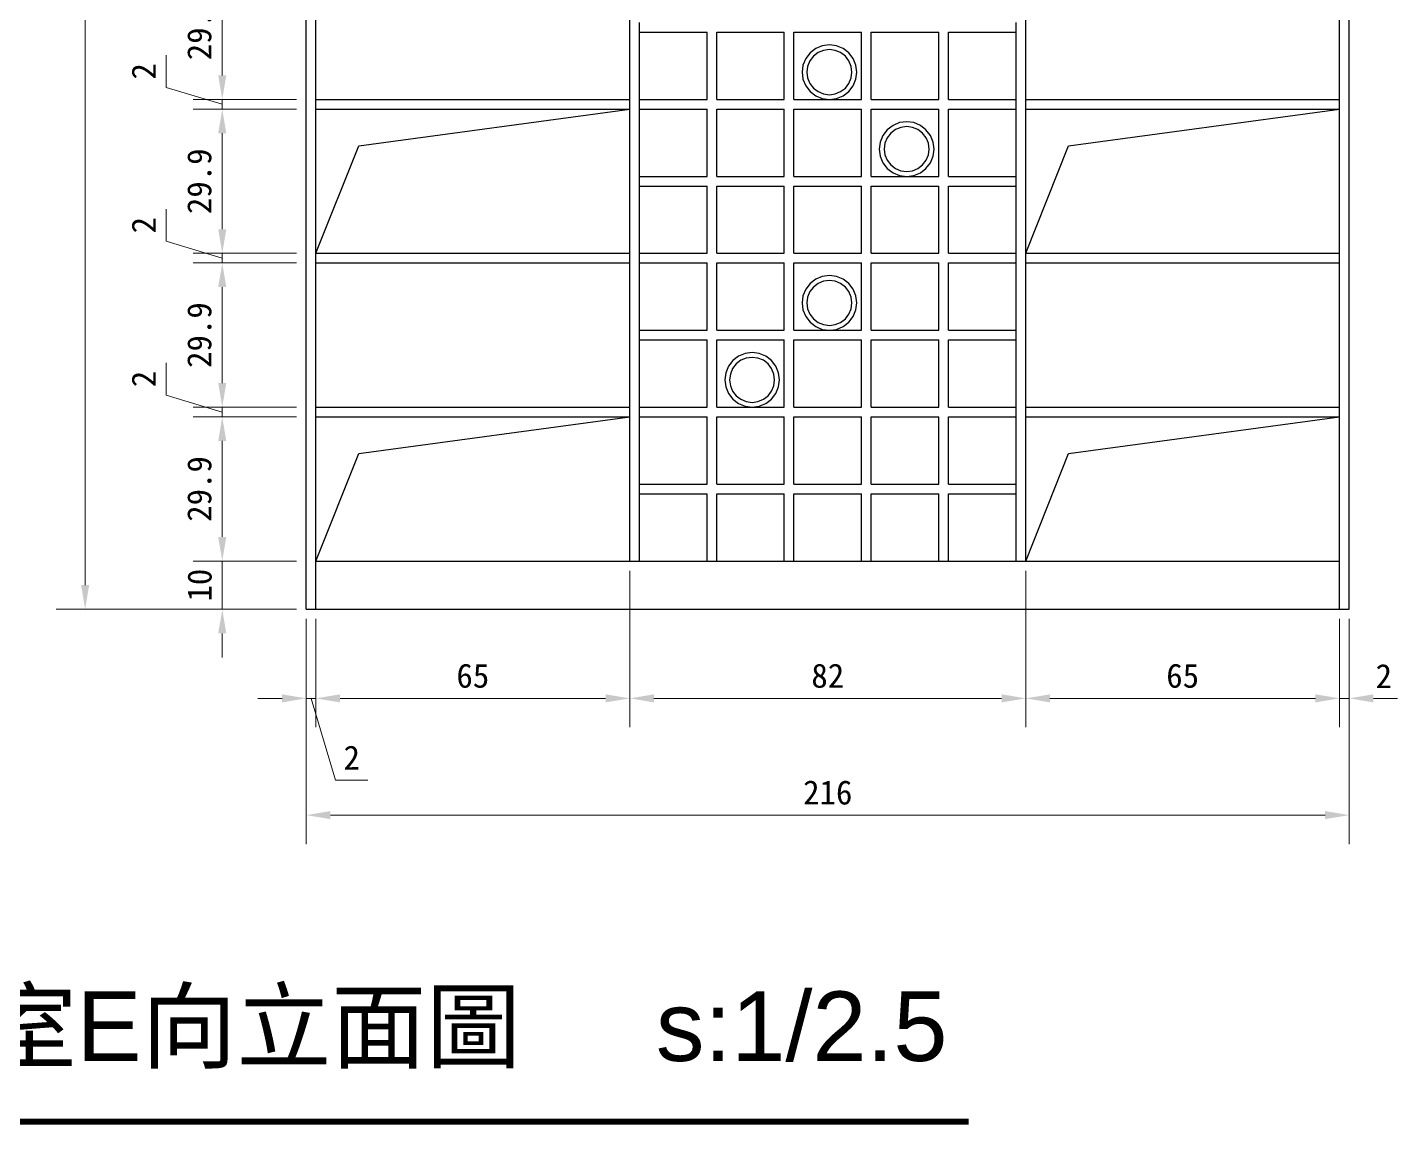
# Model space of a CAD drawing. Header units: centimetres. Extents: x 1966 to 8787, y 7398 to 12383.
# Drawn here: x 7238.3 to 7522.1, y 7496 to 7723.3 of the extents above; entities that cross this region are included whole.
import ezdxf

# ---------------------------------------------------------------- set-up
doc = ezdxf.new("R2010")
doc.units = ezdxf.units.CM
doc.header["$PDMODE"] = 35
doc.styles.get("Standard").update_dxf_attribs({"font": 'arial.ttf', "height": 10})
doc.styles.add('文2.5', font='kaiu.ttf', dxfattribs={"height": 2.5})
doc.dimstyles.new('DIM2.5', dxfattribs={"dimtxt": 2.5, "dimasz": 2.5, "dimexe": 3, "dimexo": 1, "dimgap": 1, "dimtad": 1, "dimdec": 1, "dimdsep": 46, "dimtxsty": '文2.5', "dimcen": 0, "dimadec": 0, "dimazin": 0, "dimtfac": 1, "dimtdec": 1, "dimtmove": 0, "dimatfit": 3, "dimfxl": 1, "dimlwd": 15, "dimlwe": 15, "dimarcsym": 0})

# ---------------------------------------------------------------- blocks, each defined once
blk = doc.blocks.new('*D322')
at = {"color": 0, "linetype": 'Continuous', "lineweight": 15, "transparency": 16777216}
for p, q in [((7278.68, 7617.79), (7278.68, 7622.79)), ((7294.07, 7612.79), (7272.68, 7612.79)), ((7278.68, 7602.79), (7278.68, 7612.79)), ((7294.07, 7602.79), (7272.68, 7602.79)), ((7278.68, 7597.79), (7278.68, 7592.79))]:
    blk.add_line(p, q, dxfattribs=at)
at = {"color": 0, "transparency": 16777216}
for points in [[(7277.84, 7617.79), (7279.51, 7617.79), (7278.68, 7612.79)], [(7277.84, 7597.79), (7279.51, 7597.79), (7278.68, 7602.79)]]:
    blk.add_solid(points, dxfattribs=at)
at = {"layer": 'DEFPOINTS', "color": 0, "transparency": 16777216}
for p in [(7278.68, 7612.79), (7296.07, 7612.79), (7296.07, 7602.79)]:
    blk.add_point(p, dxfattribs=at)
at = {"color": 0, "transparency": 16777216, "insert": (7274.01, 7607.79), "char_height": 5, "attachment_point": 5, "rotation": 90, "style": '文2.5'}
blk.add_mtext('10', dxfattribs=at)
blk = doc.blocks.new('*D323')
at = {"color": 0, "linetype": 'Continuous', "lineweight": 15, "transparency": 16777216}
for p, q in [((7294.07, 7642.66), (7272.68, 7642.66)), ((7278.68, 7617.79), (7278.68, 7637.66)), ((7294.07, 7612.79), (7272.68, 7612.79))]:
    blk.add_line(p, q, dxfattribs=at)
at = {"color": 0, "transparency": 16777216}
for points in [[(7277.84, 7637.66), (7279.51, 7637.66), (7278.68, 7642.66)], [(7277.84, 7617.79), (7279.51, 7617.79), (7278.68, 7612.79)]]:
    blk.add_solid(points, dxfattribs=at)
at = {"layer": 'DEFPOINTS', "color": 0, "transparency": 16777216}
for p in [(7278.68, 7642.66), (7296.07, 7642.66), (7296.07, 7612.79)]:
    blk.add_point(p, dxfattribs=at)
at = {"color": 0, "transparency": 16777216, "insert": (7273.95, 7627.72), "char_height": 5, "attachment_point": 5, "rotation": 90, "style": '文2.5'}
blk.add_mtext('29.9', dxfattribs=at)
blk = doc.blocks.new('*D324')
at = {"color": 0, "linetype": 'Continuous', "lineweight": 15, "transparency": 16777216}
for p, q in [((7267.04, 7647.15), (7267.04, 7653.84)), ((7278.68, 7649.66), (7278.68, 7654.66)), ((7278.68, 7643.66), (7267.04, 7647.15)), ((7294.07, 7644.66), (7272.68, 7644.66)), ((7278.68, 7642.66), (7278.68, 7644.66)), ((7278.68, 7642.66), (7278.68, 7644.66)), ((7294.07, 7642.66), (7272.68, 7642.66)), ((7278.68, 7637.66), (7278.68, 7632.66))]:
    blk.add_line(p, q, dxfattribs=at)
at = {"color": 0, "transparency": 16777216}
for points in [[(7277.84, 7649.66), (7279.51, 7649.66), (7278.68, 7644.66)], [(7277.84, 7637.66), (7279.51, 7637.66), (7278.68, 7642.66)]]:
    blk.add_solid(points, dxfattribs=at)
at = {"layer": 'DEFPOINTS', "color": 0, "transparency": 16777216}
for p in [(7278.68, 7644.66), (7296.07, 7644.66), (7296.07, 7642.66)]:
    blk.add_point(p, dxfattribs=at)
at = {"color": 0, "transparency": 16777216, "insert": (7262.4, 7650.5), "char_height": 5, "attachment_point": 5, "rotation": 90, "style": '文2.5'}
blk.add_mtext('2', dxfattribs=at)
blk = doc.blocks.new('*D325')
at = {"color": 0, "linetype": 'Continuous', "lineweight": 15, "transparency": 16777216}
for p, q in [((7294.07, 7674.54), (7272.68, 7674.54)), ((7278.68, 7649.66), (7278.68, 7669.54)), ((7294.07, 7644.66), (7272.68, 7644.66))]:
    blk.add_line(p, q, dxfattribs=at)
at = {"color": 0, "transparency": 16777216}
for points in [[(7277.84, 7669.54), (7279.51, 7669.54), (7278.68, 7674.54)], [(7277.84, 7649.66), (7279.51, 7649.66), (7278.68, 7644.66)]]:
    blk.add_solid(points, dxfattribs=at)
at = {"layer": 'DEFPOINTS', "color": 0, "transparency": 16777216}
for p in [(7278.68, 7674.54), (7296.07, 7674.54), (7296.07, 7644.66)]:
    blk.add_point(p, dxfattribs=at)
at = {"color": 0, "transparency": 16777216, "insert": (7273.95, 7659.6), "char_height": 5, "attachment_point": 5, "rotation": 90, "style": '文2.5'}
blk.add_mtext('29.9', dxfattribs=at)
blk = doc.blocks.new('*D326')
at = {"color": 0, "linetype": 'Continuous', "lineweight": 15, "transparency": 16777216}
for p, q in [((7267.04, 7679.03), (7267.04, 7685.71)), ((7278.68, 7681.54), (7278.68, 7686.54)), ((7278.68, 7675.54), (7267.04, 7679.03)), ((7294.07, 7676.54), (7272.68, 7676.54)), ((7278.68, 7674.54), (7278.68, 7676.54)), ((7278.68, 7674.54), (7278.68, 7676.54)), ((7294.07, 7674.54), (7272.68, 7674.54)), ((7278.68, 7669.54), (7278.68, 7664.54))]:
    blk.add_line(p, q, dxfattribs=at)
at = {"color": 0, "transparency": 16777216}
for points in [[(7277.84, 7681.54), (7279.51, 7681.54), (7278.68, 7676.54)], [(7277.84, 7669.54), (7279.51, 7669.54), (7278.68, 7674.54)]]:
    blk.add_solid(points, dxfattribs=at)
at = {"layer": 'DEFPOINTS', "color": 0, "transparency": 16777216}
for p in [(7278.68, 7676.54), (7296.07, 7676.54), (7296.07, 7674.54)]:
    blk.add_point(p, dxfattribs=at)
at = {"color": 0, "transparency": 16777216, "insert": (7262.4, 7682.37), "char_height": 5, "attachment_point": 5, "rotation": 90, "style": '文2.5'}
blk.add_mtext('2', dxfattribs=at)
blk = doc.blocks.new('*D327')
at = {"color": 0, "linetype": 'Continuous', "lineweight": 15, "transparency": 16777216}
for p, q in [((7294.07, 7706.41), (7272.68, 7706.41)), ((7278.68, 7681.54), (7278.68, 7701.41)), ((7294.07, 7676.54), (7272.68, 7676.54))]:
    blk.add_line(p, q, dxfattribs=at)
at = {"color": 0, "transparency": 16777216}
for points in [[(7277.84, 7701.41), (7279.51, 7701.41), (7278.68, 7706.41)], [(7277.84, 7681.54), (7279.51, 7681.54), (7278.68, 7676.54)]]:
    blk.add_solid(points, dxfattribs=at)
at = {"layer": 'DEFPOINTS', "color": 0, "transparency": 16777216}
for p in [(7278.68, 7706.41), (7296.07, 7706.41), (7296.07, 7676.54)]:
    blk.add_point(p, dxfattribs=at)
at = {"color": 0, "transparency": 16777216, "insert": (7273.95, 7691.47), "char_height": 5, "attachment_point": 5, "rotation": 90, "style": '文2.5'}
blk.add_mtext('29.9', dxfattribs=at)
blk = doc.blocks.new('*D328')
at = {"color": 0, "linetype": 'Continuous', "lineweight": 15, "transparency": 16777216}
for p, q in [((7278.68, 7713.41), (7278.68, 7718.41)), ((7267.04, 7710.9), (7267.04, 7717.59)), ((7278.68, 7707.41), (7267.04, 7710.9)), ((7294.07, 7708.41), (7272.68, 7708.41)), ((7278.68, 7706.41), (7278.68, 7708.41)), ((7278.68, 7706.41), (7278.68, 7708.41)), ((7294.07, 7706.41), (7272.68, 7706.41)), ((7278.68, 7701.41), (7278.68, 7696.41))]:
    blk.add_line(p, q, dxfattribs=at)
at = {"color": 0, "transparency": 16777216}
for points in [[(7277.84, 7713.41), (7279.51, 7713.41), (7278.68, 7708.41)], [(7277.84, 7701.41), (7279.51, 7701.41), (7278.68, 7706.41)]]:
    blk.add_solid(points, dxfattribs=at)
at = {"layer": 'DEFPOINTS', "color": 0, "transparency": 16777216}
for p in [(7278.68, 7708.41), (7296.07, 7708.41), (7296.07, 7706.41)]:
    blk.add_point(p, dxfattribs=at)
at = {"color": 0, "transparency": 16777216, "insert": (7262.4, 7714.25), "char_height": 5, "attachment_point": 5, "rotation": 90, "style": '文2.5'}
blk.add_mtext('2', dxfattribs=at)
blk = doc.blocks.new('*D329')
at = {"color": 0, "linetype": 'Continuous', "lineweight": 15, "transparency": 16777216}
for p, q in [((7294.07, 7738.29), (7272.68, 7738.29)), ((7278.68, 7713.41), (7278.68, 7733.29)), ((7294.07, 7708.41), (7272.68, 7708.41))]:
    blk.add_line(p, q, dxfattribs=at)
at = {"color": 0, "transparency": 16777216}
for points in [[(7277.84, 7733.29), (7279.51, 7733.29), (7278.68, 7738.29)], [(7277.84, 7713.41), (7279.51, 7713.41), (7278.68, 7708.41)]]:
    blk.add_solid(points, dxfattribs=at)
at = {"layer": 'DEFPOINTS', "color": 0, "transparency": 16777216}
for p in [(7278.68, 7738.29), (7296.07, 7738.29), (7296.07, 7708.41)]:
    blk.add_point(p, dxfattribs=at)
at = {"color": 0, "transparency": 16777216, "insert": (7273.95, 7723.35), "char_height": 5, "attachment_point": 5, "rotation": 90, "style": '文2.5'}
blk.add_mtext('29.9', dxfattribs=at)
blk = doc.blocks.new('*D321')
at = {"color": 0, "linetype": 'Continuous', "lineweight": 15, "transparency": 16777216}
for p, q in [((7294.07, 7882.79), (7244.28, 7882.79)), ((7250.28, 7607.79), (7250.28, 7877.79)), ((7294.07, 7602.79), (7244.28, 7602.79))]:
    blk.add_line(p, q, dxfattribs=at)
at = {"color": 0, "transparency": 16777216}
for points in [[(7249.45, 7877.79), (7251.11, 7877.79), (7250.28, 7882.79)], [(7249.45, 7607.79), (7251.11, 7607.79), (7250.28, 7602.79)]]:
    blk.add_solid(points, dxfattribs=at)
at = {"layer": 'DEFPOINTS', "color": 0, "transparency": 16777216}
for p in [(7250.28, 7882.79), (7296.07, 7882.79), (7296.07, 7602.79)]:
    blk.add_point(p, dxfattribs=at)
at = {"color": 0, "transparency": 16777216, "insert": (7245.61, 7742.79), "char_height": 5, "attachment_point": 5, "rotation": 90, "style": '文2.5'}
blk.add_mtext('280', dxfattribs=at)
blk = doc.blocks.new('*D340')
at = {"color": 0, "linetype": 'Continuous', "lineweight": 15, "transparency": 16777216}
for p, q in [((7510.07, 7600.79), (7510.07, 7578.34)), ((7512.07, 7600.79), (7512.07, 7578.34)), ((7505.07, 7584.34), (7500.07, 7584.34)), ((7512.07, 7584.34), (7510.07, 7584.34)), ((7517.07, 7584.34), (7522.07, 7584.34))]:
    blk.add_line(p, q, dxfattribs=at)
at = {"color": 0, "transparency": 16777216}
for points in [[(7505.07, 7585.17), (7505.07, 7583.5), (7510.07, 7584.34)], [(7517.07, 7585.17), (7517.07, 7583.5), (7512.07, 7584.34)]]:
    blk.add_solid(points, dxfattribs=at)
at = {"layer": 'DEFPOINTS', "color": 0, "transparency": 16777216}
for p in [(7510.07, 7602.79), (7512.07, 7602.79), (7510.07, 7584.34)]:
    blk.add_point(p, dxfattribs=at)
at = {"color": 0, "transparency": 16777216, "insert": (7519.22, 7588.95), "char_height": 5, "attachment_point": 5, "style": '文2.5'}
blk.add_mtext('2', dxfattribs=at)
blk = doc.blocks.new('*D341')
at = {"color": 0, "linetype": 'Continuous', "lineweight": 15, "transparency": 16777216}
for p, q in [((7445.07, 7610.79), (7445.07, 7578.34)), ((7510.07, 7600.79), (7510.07, 7578.34)), ((7505.07, 7584.34), (7450.07, 7584.34))]:
    blk.add_line(p, q, dxfattribs=at)
at = {"color": 0, "transparency": 16777216}
for points in [[(7450.07, 7585.17), (7450.07, 7583.5), (7445.07, 7584.34)], [(7505.07, 7585.17), (7505.07, 7583.5), (7510.07, 7584.34)]]:
    blk.add_solid(points, dxfattribs=at)
at = {"layer": 'DEFPOINTS', "color": 0, "transparency": 16777216}
for p in [(7445.07, 7612.79), (7510.07, 7602.79), (7445.07, 7584.34)]:
    blk.add_point(p, dxfattribs=at)
at = {"color": 0, "transparency": 16777216, "insert": (7477.57, 7589), "char_height": 5, "attachment_point": 5, "style": '文2.5'}
blk.add_mtext('65', dxfattribs=at)
blk = doc.blocks.new('*D342')
at = {"color": 0, "linetype": 'Continuous', "lineweight": 15, "transparency": 16777216}
for p, q in [((7363.07, 7610.79), (7363.07, 7578.34)), ((7445.07, 7610.79), (7445.07, 7578.34)), ((7440.07, 7584.34), (7368.07, 7584.34))]:
    blk.add_line(p, q, dxfattribs=at)
at = {"color": 0, "transparency": 16777216}
for points in [[(7368.07, 7585.17), (7368.07, 7583.5), (7363.07, 7584.34)], [(7440.07, 7585.17), (7440.07, 7583.5), (7445.07, 7584.34)]]:
    blk.add_solid(points, dxfattribs=at)
at = {"layer": 'DEFPOINTS', "color": 0, "transparency": 16777216}
for p in [(7363.07, 7612.79), (7445.07, 7612.79), (7363.07, 7584.34)]:
    blk.add_point(p, dxfattribs=at)
at = {"color": 0, "transparency": 16777216, "insert": (7404.07, 7589), "char_height": 5, "attachment_point": 5, "style": '文2.5'}
blk.add_mtext('82', dxfattribs=at)
blk = doc.blocks.new('*D343')
at = {"color": 0, "linetype": 'Continuous', "lineweight": 15, "transparency": 16777216}
for p, q in [((7363.07, 7610.79), (7363.07, 7578.34)), ((7298.07, 7600.79), (7298.07, 7578.34)), ((7358.07, 7584.34), (7303.07, 7584.34))]:
    blk.add_line(p, q, dxfattribs=at)
at = {"color": 0, "transparency": 16777216}
for points in [[(7303.07, 7585.17), (7303.07, 7583.5), (7298.07, 7584.34)], [(7358.07, 7585.17), (7358.07, 7583.5), (7363.07, 7584.34)]]:
    blk.add_solid(points, dxfattribs=at)
at = {"layer": 'DEFPOINTS', "color": 0, "transparency": 16777216}
for p in [(7363.07, 7612.79), (7298.07, 7602.79), (7298.07, 7584.34)]:
    blk.add_point(p, dxfattribs=at)
at = {"color": 0, "transparency": 16777216, "insert": (7330.57, 7589), "char_height": 5, "attachment_point": 5, "style": '文2.5'}
blk.add_mtext('65', dxfattribs=at)
blk = doc.blocks.new('*D344')
at = {"color": 0, "linetype": 'Continuous', "lineweight": 15, "transparency": 16777216}
for p, q in [((7296.07, 7600.79), (7296.07, 7578.34)), ((7298.07, 7600.79), (7298.07, 7578.34)), ((7291.07, 7584.34), (7286.07, 7584.34)), ((7298.07, 7584.34), (7296.07, 7584.34)), ((7298.07, 7584.34), (7296.07, 7584.34)), ((7297.07, 7584.34), (7302.15, 7567.42)), ((7303.07, 7584.34), (7308.07, 7584.34)), ((7302.15, 7567.42), (7308.84, 7567.42))]:
    blk.add_line(p, q, dxfattribs=at)
at = {"color": 0, "transparency": 16777216}
for points in [[(7291.07, 7585.17), (7291.07, 7583.5), (7296.07, 7584.34)], [(7303.07, 7585.17), (7303.07, 7583.5), (7298.07, 7584.34)]]:
    blk.add_solid(points, dxfattribs=at)
at = {"layer": 'DEFPOINTS', "color": 0, "transparency": 16777216}
for p in [(7296.07, 7602.79), (7298.07, 7602.79), (7296.07, 7584.34)]:
    blk.add_point(p, dxfattribs=at)
at = {"color": 0, "transparency": 16777216, "insert": (7305.49, 7572.06), "char_height": 5, "attachment_point": 5, "style": '文2.5'}
blk.add_mtext('2', dxfattribs=at)
blk = doc.blocks.new('*D345')
at = {"color": 0, "linetype": 'Continuous', "lineweight": 15, "transparency": 16777216}
for p, q in [((7296.07, 7600.79), (7296.07, 7554.15)), ((7512.07, 7600.79), (7512.07, 7554.15)), ((7507.07, 7560.15), (7301.07, 7560.15))]:
    blk.add_line(p, q, dxfattribs=at)
at = {"color": 0, "transparency": 16777216}
for points in [[(7301.07, 7560.98), (7301.07, 7559.31), (7296.07, 7560.15)], [(7507.07, 7560.98), (7507.07, 7559.31), (7512.07, 7560.15)]]:
    blk.add_solid(points, dxfattribs=at)
at = {"layer": 'DEFPOINTS', "color": 0, "transparency": 16777216}
for p in [(7296.07, 7602.79), (7512.07, 7602.79), (7296.07, 7560.15)]:
    blk.add_point(p, dxfattribs=at)
at = {"color": 0, "transparency": 16777216, "insert": (7404.07, 7564.81), "char_height": 5, "attachment_point": 5, "style": '文2.5'}
blk.add_mtext('216', dxfattribs=at)

msp = doc.modelspace()

# ---------------------------------------------------------------- linework, layer by layer
for p, q in [((7512.07, 7687.79), (7512.07, 7837.79)), ((7296.07, 7602.79), (7296.07, 7797.79)), ((7298.07, 7708.41), (7298.07, 7738.29)), ((7363.07, 7708.41), (7363.07, 7738.29)), ((7445.07, 7708.41), (7445.07, 7738.29)), ((7510.07, 7708.41), (7510.07, 7738.29)), ((7365.07, 7722.35), (7365.07, 7724.35)), ((7443.07, 7722.35), (7443.07, 7724.35)), ((7365.07, 7722.35), (7379.07, 7722.35)), ((7365.07, 7708.41), (7365.07, 7722.35)), ((7379.07, 7708.41), (7379.07, 7722.35)), ((7381.07, 7722.35), (7395.07, 7722.35)), ((7381.07, 7708.41), (7381.07, 7722.35)), ((7395.07, 7708.41), (7395.07, 7722.35)), ((7397.07, 7722.35), (7411.07, 7722.35)), ((7397.07, 7708.41), (7397.07, 7722.35)), ((7411.07, 7708.41), (7411.07, 7722.35)), ((7413.07, 7722.35), (7427.07, 7722.35)), ((7413.07, 7708.41), (7413.07, 7722.35)), ((7427.07, 7708.41), (7427.07, 7722.35)), ((7429.07, 7722.35), (7443.07, 7722.35)), ((7429.07, 7708.41), (7429.07, 7722.35)), ((7443.07, 7708.41), (7443.07, 7722.35)), ((7400.4, 7718.08), (7399.5, 7716.91)), ((7401.58, 7718.98), (7400.4, 7718.08)), ((7402.08, 7718.12), (7401.11, 7717.37)), ((7402.94, 7719.55), (7401.58, 7718.98)), ((7403.2, 7718.58), (7402.08, 7718.12)), ((7404.41, 7719.74), (7402.94, 7719.55)), ((7404.41, 7718.74), (7403.2, 7718.58)), ((7405.87, 7719.55), (7404.41, 7719.74)), ((7405.62, 7718.58), (7404.41, 7718.74)), ((7406.74, 7718.12), (7405.62, 7718.58)), ((7407.24, 7718.98), (7405.87, 7719.55)), ((7407.71, 7717.37), (7406.74, 7718.12)), ((7408.41, 7718.08), (7407.24, 7718.98)), ((7409.31, 7716.91), (7408.41, 7718.08)), ((7398.94, 7715.54), (7398.74, 7714.08)), ((7399.5, 7716.91), (7398.94, 7715.54)), ((7399.9, 7715.28), (7399.74, 7714.08)), ((7400.37, 7716.41), (7399.9, 7715.28)), ((7401.11, 7717.37), (7400.37, 7716.41)), ((7408.45, 7716.41), (7407.71, 7717.37)), ((7408.91, 7715.28), (7408.45, 7716.41)), ((7409.07, 7714.08), (7408.91, 7715.28)), ((7409.88, 7715.54), (7409.31, 7716.91)), ((7410.07, 7714.08), (7409.88, 7715.54)), ((7398.74, 7714.08), (7398.94, 7712.61)), ((7398.94, 7712.61), (7399.5, 7711.24)), ((7399.74, 7714.08), (7399.9, 7712.87)), ((7399.9, 7712.87), (7400.37, 7711.74)), ((7408.45, 7711.74), (7408.91, 7712.87)), ((7408.91, 7712.87), (7409.07, 7714.08)), ((7409.31, 7711.24), (7409.88, 7712.61)), ((7409.88, 7712.61), (7410.07, 7714.08)), ((7399.5, 7711.24), (7400.4, 7710.07)), ((7400.37, 7711.74), (7401.11, 7710.78)), ((7400.4, 7710.07), (7401.58, 7709.17)), ((7401.11, 7710.78), (7402.08, 7710.04)), ((7402.08, 7710.04), (7403.2, 7709.57)), ((7403.2, 7709.57), (7404.41, 7709.41)), ((7404.41, 7709.41), (7405.62, 7709.57)), ((7405.62, 7709.57), (7406.74, 7710.04)), ((7406.74, 7710.04), (7407.71, 7710.78)), ((7407.24, 7709.17), (7408.41, 7710.07)), ((7407.71, 7710.78), (7408.45, 7711.74)), ((7408.41, 7710.07), (7409.31, 7711.24)), ((7298.07, 7708.41), (7363.07, 7708.41)), ((7298.07, 7706.41), (7298.07, 7708.41)), ((7363.07, 7706.41), (7363.07, 7708.41)), ((7365.07, 7708.41), (7379.07, 7708.41)), ((7365.07, 7706.41), (7365.07, 7708.41)), ((7381.07, 7708.41), (7395.07, 7708.41)), ((7397.07, 7708.41), (7404.41, 7708.41)), ((7401.58, 7709.17), (7402.94, 7708.6)), ((7402.94, 7708.6), (7404.41, 7708.41)), ((7404.41, 7708.41), (7405.87, 7708.6)), ((7404.41, 7708.41), (7411.07, 7708.41)), ((7405.87, 7708.6), (7407.24, 7709.17)), ((7413.07, 7708.41), (7427.07, 7708.41)), ((7429.07, 7708.41), (7443.07, 7708.41)), ((7443.07, 7706.41), (7443.07, 7708.41)), ((7445.07, 7708.41), (7510.07, 7708.41)), ((7445.07, 7706.41), (7445.07, 7708.41)), ((7510.07, 7706.41), (7510.07, 7708.41)), ((7298.07, 7706.41), (7363.07, 7706.41)), ((7298.07, 7676.54), (7298.07, 7706.41)), ((7306.94, 7698.83), (7363.07, 7706.41)), ((7363.07, 7676.54), (7363.07, 7706.41)), ((7365.07, 7706.41), (7379.07, 7706.41)), ((7365.07, 7692.47), (7365.07, 7706.41)), ((7379.07, 7692.47), (7379.07, 7706.41)), ((7381.07, 7706.41), (7395.07, 7706.41)), ((7381.07, 7692.47), (7381.07, 7706.41)), ((7395.07, 7692.47), (7395.07, 7706.41)), ((7397.07, 7706.41), (7411.07, 7706.41)), ((7397.07, 7692.47), (7397.07, 7706.41)), ((7411.07, 7692.47), (7411.07, 7706.41)), ((7413.07, 7706.41), (7427.07, 7706.41)), ((7413.07, 7692.47), (7413.07, 7706.41)), ((7427.07, 7692.47), (7427.07, 7706.41)), ((7429.07, 7706.41), (7443.07, 7706.41)), ((7429.07, 7692.47), (7429.07, 7706.41)), ((7443.07, 7692.47), (7443.07, 7706.41)), ((7445.07, 7706.41), (7510.07, 7706.41)), ((7445.07, 7676.54), (7445.07, 7706.41)), ((7453.94, 7698.83), (7510.07, 7706.41)), ((7510.07, 7676.54), (7510.07, 7706.41)), ((7416.4, 7702.14), (7415.5, 7700.97)), ((7417.11, 7701.44), (7416.37, 7700.47)), ((7417.58, 7703.04), (7416.4, 7702.14)), ((7418.08, 7702.18), (7417.11, 7701.44)), ((7418.94, 7703.61), (7417.58, 7703.04)), ((7419.2, 7702.64), (7418.08, 7702.18)), ((7420.41, 7703.8), (7418.94, 7703.61)), ((7420.41, 7702.8), (7419.2, 7702.64)), ((7421.87, 7703.61), (7420.41, 7703.8)), ((7421.62, 7702.64), (7420.41, 7702.8)), ((7422.74, 7702.18), (7421.62, 7702.64)), ((7423.24, 7703.04), (7421.87, 7703.61)), ((7423.71, 7701.44), (7422.74, 7702.18)), ((7424.41, 7702.14), (7423.24, 7703.04)), ((7424.45, 7700.47), (7423.71, 7701.44)), ((7425.31, 7700.97), (7424.41, 7702.14)), ((7298.07, 7676.54), (7306.94, 7698.83)), ((7414.94, 7699.6), (7414.74, 7698.14)), ((7414.74, 7698.14), (7414.94, 7696.67)), ((7415.5, 7700.97), (7414.94, 7699.6)), ((7415.9, 7699.35), (7415.74, 7698.14)), ((7415.74, 7698.14), (7415.9, 7696.93)), ((7416.37, 7700.47), (7415.9, 7699.35)), ((7424.91, 7699.35), (7424.45, 7700.47)), ((7425.07, 7698.14), (7424.91, 7699.35)), ((7424.91, 7696.93), (7425.07, 7698.14)), ((7425.88, 7699.6), (7425.31, 7700.97)), ((7426.07, 7698.14), (7425.88, 7699.6)), ((7425.88, 7696.67), (7426.07, 7698.14)), ((7445.07, 7676.54), (7453.94, 7698.83)), ((7414.94, 7696.67), (7415.5, 7695.31)), ((7415.5, 7695.31), (7416.4, 7694.13)), ((7415.9, 7696.93), (7416.37, 7695.81)), ((7416.37, 7695.81), (7417.11, 7694.84)), ((7423.71, 7694.84), (7424.45, 7695.81)), ((7424.41, 7694.13), (7425.31, 7695.31)), ((7424.45, 7695.81), (7424.91, 7696.93)), ((7425.31, 7695.31), (7425.88, 7696.67)), ((7365.07, 7692.47), (7379.07, 7692.47)), ((7365.07, 7690.47), (7365.07, 7692.47)), ((7381.07, 7692.47), (7395.07, 7692.47)), ((7397.07, 7692.47), (7411.07, 7692.47)), ((7413.07, 7692.47), (7420.41, 7692.47)), ((7416.4, 7694.13), (7417.58, 7693.23)), ((7417.11, 7694.84), (7418.08, 7694.1)), ((7417.58, 7693.23), (7418.94, 7692.67)), ((7418.08, 7694.1), (7419.2, 7693.63)), ((7418.94, 7692.67), (7420.41, 7692.47)), ((7419.2, 7693.63), (7420.41, 7693.47)), ((7420.41, 7693.47), (7421.62, 7693.63)), ((7420.41, 7692.47), (7421.87, 7692.67)), ((7420.41, 7692.47), (7427.07, 7692.47)), ((7421.62, 7693.63), (7422.74, 7694.1)), ((7421.87, 7692.67), (7423.24, 7693.23)), ((7422.74, 7694.1), (7423.71, 7694.84)), ((7423.24, 7693.23), (7424.41, 7694.13)), ((7429.07, 7692.47), (7443.07, 7692.47)), ((7443.07, 7690.47), (7443.07, 7692.47)), ((7365.07, 7690.47), (7379.07, 7690.47)), ((7365.07, 7676.54), (7365.07, 7690.47)), ((7379.07, 7676.54), (7379.07, 7690.47)), ((7381.07, 7690.47), (7395.07, 7690.47)), ((7381.07, 7676.54), (7381.07, 7690.47)), ((7395.07, 7676.54), (7395.07, 7690.47)), ((7397.07, 7690.47), (7411.07, 7690.47)), ((7397.07, 7676.54), (7397.07, 7690.47)), ((7411.07, 7676.54), (7411.07, 7690.47)), ((7413.07, 7690.47), (7427.07, 7690.47)), ((7413.07, 7676.54), (7413.07, 7690.47)), ((7427.07, 7676.54), (7427.07, 7690.47)), ((7429.07, 7690.47), (7443.07, 7690.47)), ((7429.07, 7676.54), (7429.07, 7690.47)), ((7443.07, 7676.54), (7443.07, 7690.47)), ((7512.07, 7602.79), (7512.07, 7687.79)), ((7298.07, 7676.54), (7363.07, 7676.54)), ((7298.07, 7674.54), (7298.07, 7676.54)), ((7363.07, 7674.54), (7363.07, 7676.54)), ((7365.07, 7676.54), (7379.07, 7676.54)), ((7365.07, 7674.54), (7365.07, 7676.54)), ((7381.07, 7676.54), (7395.07, 7676.54)), ((7397.07, 7676.54), (7411.07, 7676.54)), ((7413.07, 7676.54), (7427.07, 7676.54)), ((7429.07, 7676.54), (7443.07, 7676.54)), ((7443.07, 7674.54), (7443.07, 7676.54)), ((7445.07, 7676.54), (7510.07, 7676.54)), ((7445.07, 7674.54), (7445.07, 7676.54)), ((7510.07, 7674.54), (7510.07, 7676.54)), ((7298.07, 7674.54), (7363.07, 7674.54)), ((7298.07, 7644.66), (7298.07, 7674.54)), ((7363.07, 7644.66), (7363.07, 7674.54)), ((7365.07, 7674.54), (7379.07, 7674.54)), ((7365.07, 7660.6), (7365.07, 7674.54)), ((7379.07, 7660.6), (7379.07, 7674.54)), ((7381.07, 7674.54), (7395.07, 7674.54)), ((7381.07, 7660.6), (7381.07, 7674.54)), ((7395.07, 7660.6), (7395.07, 7674.54)), ((7397.07, 7674.54), (7411.07, 7674.54)), ((7397.07, 7660.6), (7397.07, 7674.54)), ((7411.07, 7660.6), (7411.07, 7674.54)), ((7413.07, 7674.54), (7427.07, 7674.54)), ((7413.07, 7660.6), (7413.07, 7674.54)), ((7427.07, 7660.6), (7427.07, 7674.54)), ((7429.07, 7674.54), (7443.07, 7674.54)), ((7429.07, 7660.6), (7429.07, 7674.54)), ((7443.07, 7660.6), (7443.07, 7674.54)), ((7445.07, 7674.54), (7510.07, 7674.54)), ((7445.07, 7644.66), (7445.07, 7674.54)), ((7510.07, 7644.66), (7510.07, 7674.54)), ((7400.4, 7670.27), (7399.5, 7669.1)), ((7401.58, 7671.17), (7400.4, 7670.27)), ((7402.08, 7670.3), (7401.11, 7669.56)), ((7402.94, 7671.73), (7401.58, 7671.17)), ((7403.2, 7670.77), (7402.08, 7670.3)), ((7404.41, 7671.93), (7402.94, 7671.73)), ((7404.41, 7670.93), (7403.2, 7670.77)), ((7405.87, 7671.73), (7404.41, 7671.93)), ((7405.62, 7670.77), (7404.41, 7670.93)), ((7406.74, 7670.3), (7405.62, 7670.77)), ((7407.24, 7671.17), (7405.87, 7671.73)), ((7407.71, 7669.56), (7406.74, 7670.3)), ((7408.41, 7670.27), (7407.24, 7671.17)), ((7409.31, 7669.1), (7408.41, 7670.27)), ((7398.94, 7667.73), (7398.74, 7666.26)), ((7399.5, 7669.1), (7398.94, 7667.73)), ((7399.9, 7667.47), (7399.74, 7666.26)), ((7400.37, 7668.6), (7399.9, 7667.47)), ((7401.11, 7669.56), (7400.37, 7668.6)), ((7408.45, 7668.6), (7407.71, 7669.56)), ((7408.91, 7667.47), (7408.45, 7668.6)), ((7409.07, 7666.26), (7408.91, 7667.47)), ((7409.88, 7667.73), (7409.31, 7669.1)), ((7410.07, 7666.26), (7409.88, 7667.73)), ((7398.74, 7666.26), (7398.94, 7664.8)), ((7398.94, 7664.8), (7399.5, 7663.43)), ((7399.74, 7666.26), (7399.9, 7665.06)), ((7399.9, 7665.06), (7400.37, 7663.93)), ((7408.45, 7663.93), (7408.91, 7665.06)), ((7408.91, 7665.06), (7409.07, 7666.26)), ((7409.31, 7663.43), (7409.88, 7664.8)), ((7409.88, 7664.8), (7410.07, 7666.26)), ((7399.5, 7663.43), (7400.4, 7662.26)), ((7400.37, 7663.93), (7401.11, 7662.96)), ((7400.4, 7662.26), (7401.58, 7661.36)), ((7401.11, 7662.96), (7402.08, 7662.22)), ((7401.58, 7661.36), (7402.94, 7660.79)), ((7402.08, 7662.22), (7403.2, 7661.76)), ((7403.2, 7661.76), (7404.41, 7661.6)), ((7404.41, 7661.6), (7405.62, 7661.76)), ((7405.62, 7661.76), (7406.74, 7662.22)), ((7405.87, 7660.79), (7407.24, 7661.36)), ((7406.74, 7662.22), (7407.71, 7662.96)), ((7407.24, 7661.36), (7408.41, 7662.26)), ((7407.71, 7662.96), (7408.45, 7663.93)), ((7408.41, 7662.26), (7409.31, 7663.43)), ((7365.07, 7660.6), (7379.07, 7660.6)), ((7365.07, 7658.6), (7365.07, 7660.6)), ((7365.07, 7658.6), (7379.07, 7658.6)), ((7365.07, 7644.66), (7365.07, 7658.6)), ((7379.07, 7644.66), (7379.07, 7658.6)), ((7381.07, 7660.6), (7395.07, 7660.6)), ((7381.07, 7658.6), (7395.07, 7658.6)), ((7381.07, 7644.66), (7381.07, 7658.6)), ((7395.07, 7644.66), (7395.07, 7658.6)), ((7397.07, 7660.6), (7404.41, 7660.6)), ((7397.07, 7658.6), (7411.07, 7658.6)), ((7397.07, 7644.66), (7397.07, 7658.6)), ((7402.94, 7660.79), (7404.41, 7660.6)), ((7404.41, 7660.6), (7405.87, 7660.79)), ((7404.41, 7660.6), (7411.07, 7660.6)), ((7411.07, 7644.66), (7411.07, 7658.6)), ((7413.07, 7660.6), (7427.07, 7660.6)), ((7413.07, 7658.6), (7427.07, 7658.6)), ((7413.07, 7644.66), (7413.07, 7658.6)), ((7427.07, 7644.66), (7427.07, 7658.6)), ((7429.07, 7660.6), (7443.07, 7660.6)), ((7429.07, 7658.6), (7443.07, 7658.6)), ((7429.07, 7644.66), (7429.07, 7658.6)), ((7443.07, 7658.6), (7443.07, 7660.6)), ((7443.07, 7644.66), (7443.07, 7658.6)), ((7386.94, 7655.8), (7385.58, 7655.23)), ((7388.41, 7655.99), (7386.94, 7655.8)), ((7389.87, 7655.8), (7388.41, 7655.99)), ((7391.24, 7655.23), (7389.87, 7655.8)), ((7383.5, 7653.16), (7382.94, 7651.79)), ((7384.4, 7654.33), (7383.5, 7653.16)), ((7385.11, 7653.62), (7384.37, 7652.66)), ((7385.58, 7655.23), (7384.4, 7654.33)), ((7386.08, 7654.37), (7385.11, 7653.62)), ((7387.2, 7654.83), (7386.08, 7654.37)), ((7388.41, 7654.99), (7387.2, 7654.83)), ((7389.62, 7654.83), (7388.41, 7654.99)), ((7390.74, 7654.37), (7389.62, 7654.83)), ((7391.71, 7653.62), (7390.74, 7654.37)), ((7392.41, 7654.33), (7391.24, 7655.23)), ((7392.45, 7652.66), (7391.71, 7653.62)), ((7393.31, 7653.16), (7392.41, 7654.33)), ((7393.88, 7651.79), (7393.31, 7653.16)), ((7382.94, 7651.79), (7382.74, 7650.33)), ((7382.74, 7650.33), (7382.94, 7648.86)), ((7383.9, 7651.53), (7383.74, 7650.33)), ((7383.74, 7650.33), (7383.9, 7649.12)), ((7384.37, 7652.66), (7383.9, 7651.53)), ((7392.91, 7651.53), (7392.45, 7652.66)), ((7393.07, 7650.33), (7392.91, 7651.53)), ((7392.91, 7649.12), (7393.07, 7650.33)), ((7394.07, 7650.33), (7393.88, 7651.79)), ((7393.88, 7648.86), (7394.07, 7650.33)), ((7382.94, 7648.86), (7383.5, 7647.49)), ((7383.5, 7647.49), (7384.4, 7646.32)), ((7383.9, 7649.12), (7384.37, 7647.99)), ((7384.37, 7647.99), (7385.11, 7647.03)), ((7391.71, 7647.03), (7392.45, 7647.99)), ((7392.41, 7646.32), (7393.31, 7647.49)), ((7392.45, 7647.99), (7392.91, 7649.12)), ((7393.31, 7647.49), (7393.88, 7648.86)), ((7298.07, 7644.66), (7363.07, 7644.66)), ((7298.07, 7642.66), (7298.07, 7644.66)), ((7363.07, 7642.66), (7363.07, 7644.66)), ((7365.07, 7644.66), (7379.07, 7644.66)), ((7365.07, 7642.66), (7365.07, 7644.66)), ((7381.07, 7644.66), (7388.41, 7644.66)), ((7384.4, 7646.32), (7385.58, 7645.42)), ((7385.11, 7647.03), (7386.08, 7646.29)), ((7385.58, 7645.42), (7386.94, 7644.85)), ((7386.08, 7646.29), (7387.2, 7645.82)), ((7386.94, 7644.85), (7388.41, 7644.66)), ((7387.2, 7645.82), (7388.41, 7645.66)), ((7388.41, 7645.66), (7389.62, 7645.82)), ((7388.41, 7644.66), (7389.87, 7644.85)), ((7388.41, 7644.66), (7395.07, 7644.66)), ((7389.62, 7645.82), (7390.74, 7646.29)), ((7389.87, 7644.85), (7391.24, 7645.42)), ((7390.74, 7646.29), (7391.71, 7647.03)), ((7391.24, 7645.42), (7392.41, 7646.32)), ((7397.07, 7644.66), (7411.07, 7644.66)), ((7413.07, 7644.66), (7427.07, 7644.66)), ((7429.07, 7644.66), (7443.07, 7644.66)), ((7443.07, 7642.66), (7443.07, 7644.66)), ((7445.07, 7644.66), (7510.07, 7644.66)), ((7445.07, 7642.66), (7445.07, 7644.66)), ((7510.07, 7642.66), (7510.07, 7644.66)), ((7298.07, 7642.66), (7363.07, 7642.66)), ((7298.07, 7612.79), (7298.07, 7642.66)), ((7306.94, 7635.08), (7363.07, 7642.66)), ((7363.07, 7612.79), (7363.07, 7642.66)), ((7365.07, 7642.66), (7379.07, 7642.66)), ((7365.07, 7628.72), (7365.07, 7642.66)), ((7379.07, 7628.72), (7379.07, 7642.66)), ((7381.07, 7642.66), (7395.07, 7642.66)), ((7381.07, 7628.72), (7381.07, 7642.66)), ((7395.07, 7628.72), (7395.07, 7642.66)), ((7397.07, 7642.66), (7411.07, 7642.66)), ((7397.07, 7628.72), (7397.07, 7642.66)), ((7411.07, 7628.72), (7411.07, 7642.66)), ((7413.07, 7642.66), (7427.07, 7642.66)), ((7413.07, 7628.72), (7413.07, 7642.66)), ((7427.07, 7628.72), (7427.07, 7642.66)), ((7429.07, 7642.66), (7443.07, 7642.66)), ((7429.07, 7628.72), (7429.07, 7642.66)), ((7443.07, 7628.72), (7443.07, 7642.66)), ((7445.07, 7612.79), (7445.07, 7642.66)), ((7445.07, 7642.66), (7510.07, 7642.66)), ((7453.94, 7635.08), (7510.07, 7642.66)), ((7510.07, 7612.79), (7510.07, 7642.66)), ((7298.07, 7612.79), (7306.94, 7635.08)), ((7445.07, 7612.79), (7453.94, 7635.08)), ((7365.07, 7628.72), (7379.07, 7628.72)), ((7365.07, 7626.72), (7365.07, 7628.72)), ((7381.07, 7628.72), (7395.07, 7628.72)), ((7397.07, 7628.72), (7411.07, 7628.72)), ((7413.07, 7628.72), (7427.07, 7628.72)), ((7429.07, 7628.72), (7443.07, 7628.72)), ((7443.07, 7626.72), (7443.07, 7628.72)), ((7365.07, 7612.79), (7365.07, 7626.72)), ((7365.07, 7626.72), (7379.07, 7626.72)), ((7379.07, 7612.79), (7379.07, 7626.72)), ((7381.07, 7612.79), (7381.07, 7626.72)), ((7381.07, 7626.72), (7395.07, 7626.72)), ((7395.07, 7612.79), (7395.07, 7626.72)), ((7397.07, 7612.79), (7397.07, 7626.72)), ((7397.07, 7626.72), (7411.07, 7626.72)), ((7411.07, 7612.79), (7411.07, 7626.72)), ((7413.07, 7612.79), (7413.07, 7626.72)), ((7413.07, 7626.72), (7427.07, 7626.72)), ((7427.07, 7612.79), (7427.07, 7626.72)), ((7429.07, 7612.79), (7429.07, 7626.72)), ((7429.07, 7626.72), (7443.07, 7626.72)), ((7443.07, 7612.79), (7443.07, 7626.72)), ((7298.07, 7602.79), (7298.07, 7612.79)), ((7298.07, 7612.79), (7363.07, 7612.79)), ((7363.07, 7612.79), (7365.07, 7612.79)), ((7365.07, 7612.79), (7379.07, 7612.79)), ((7379.07, 7612.79), (7381.07, 7612.79)), ((7381.07, 7612.79), (7395.07, 7612.79)), ((7395.07, 7612.79), (7397.07, 7612.79)), ((7397.07, 7612.79), (7411.07, 7612.79)), ((7411.07, 7612.79), (7413.07, 7612.79)), ((7413.07, 7612.79), (7427.07, 7612.79)), ((7427.07, 7612.79), (7429.07, 7612.79)), ((7429.07, 7612.79), (7443.07, 7612.79)), ((7443.07, 7612.79), (7445.07, 7612.79)), ((7445.07, 7612.79), (7510.07, 7612.79)), ((7510.07, 7602.79), (7510.07, 7612.79)), ((7296.07, 7602.79), (7298.07, 7602.79)), ((7298.07, 7602.79), (7510.07, 7602.79)), ((7510.07, 7602.79), (7512.07, 7602.79))]:
    msp.add_line(p, q)
at = {"const_width": 1.2}
msp.add_lwpolyline([(7182.14, 7496.63), (7433.28, 7496.63)], dxfattribs=at)

# ---------------------------------------------------------------- texts
msp.add_text('資料室E向立面圖     s:1/2.5', height=14.4).set_placement((7189.62, 7509.21))

# ---------------------------------------------------------------- dimensions: what is measured, and where the dimension line sits
for base, p1, p2, picture, middle in [((7250.28, 7882.79), (7296.07, 7602.79), (7296.07, 7882.79), '*D321', (7245.61, 7742.79)), ((7278.68, 7738.29), (7296.07, 7708.41), (7296.07, 7738.29), '*D329', (7273.95, 7723.35)), ((7278.68, 7708.41), (7296.07, 7706.41), (7296.07, 7708.41), '*D328', (7262.4, 7712.9)), ((7278.68, 7706.41), (7296.07, 7676.54), (7296.07, 7706.41), '*D327', (7273.95, 7691.47)), ((7278.68, 7676.54), (7296.07, 7674.54), (7296.07, 7676.54), '*D326', (7262.4, 7681.03)), ((7278.68, 7674.54), (7296.07, 7644.66), (7296.07, 7674.54), '*D325', (7273.95, 7659.6)), ((7278.68, 7644.66), (7296.07, 7642.66), (7296.07, 7644.66), '*D324', (7262.4, 7649.15)), ((7278.68, 7642.66), (7296.07, 7612.79), (7296.07, 7642.66), '*D323', (7273.95, 7627.72)), ((7278.68, 7612.79), (7296.07, 7602.79), (7296.07, 7612.79), '*D322', (7274.01, 7607.79))]:
    dim = msp.add_linear_dim(base=base, p1=p1, p2=p2, angle=90, dimstyle='DIM2.5')
    dim.commit()
    dim.dimension.update_dxf_attribs({"geometry": picture, "text_midpoint": middle})
for base, p1, p2, picture, middle in [((7298.07, 7584.34), (7363.07, 7612.79), (7298.07, 7602.79), '*D343', (7330.57, 7589)), ((7363.07, 7584.34), (7445.07, 7612.79), (7363.07, 7612.79), '*D342', (7404.07, 7589)), ((7445.07, 7584.34), (7510.07, 7602.79), (7445.07, 7612.79), '*D341', (7477.57, 7589)), ((7296.07, 7584.34), (7298.07, 7602.79), (7296.07, 7602.79), '*D344', (7304.15, 7572.06)), ((7296.07, 7560.15), (7512.07, 7602.79), (7296.07, 7602.79), '*D345', (7404.07, 7564.81))]:
    dim = msp.add_linear_dim(base=base, p1=p1, p2=p2, dimstyle='DIM2.5')
    dim.commit()
    dim.dimension.update_dxf_attribs({"geometry": picture, "text_midpoint": middle})
dim = msp.add_linear_dim(base=(7510.07, 7584.34), p1=(7512.07, 7602.79), p2=(7510.07, 7602.79), dimstyle='DIM2.5', override={"dimtmove": 2})
dim.commit()
dim.dimension.update_dxf_attribs({"geometry": '*D340', "text_midpoint": (7519.22, 7588.95), "dimtype": 160})

doc.saveas('drawing.dxf')
